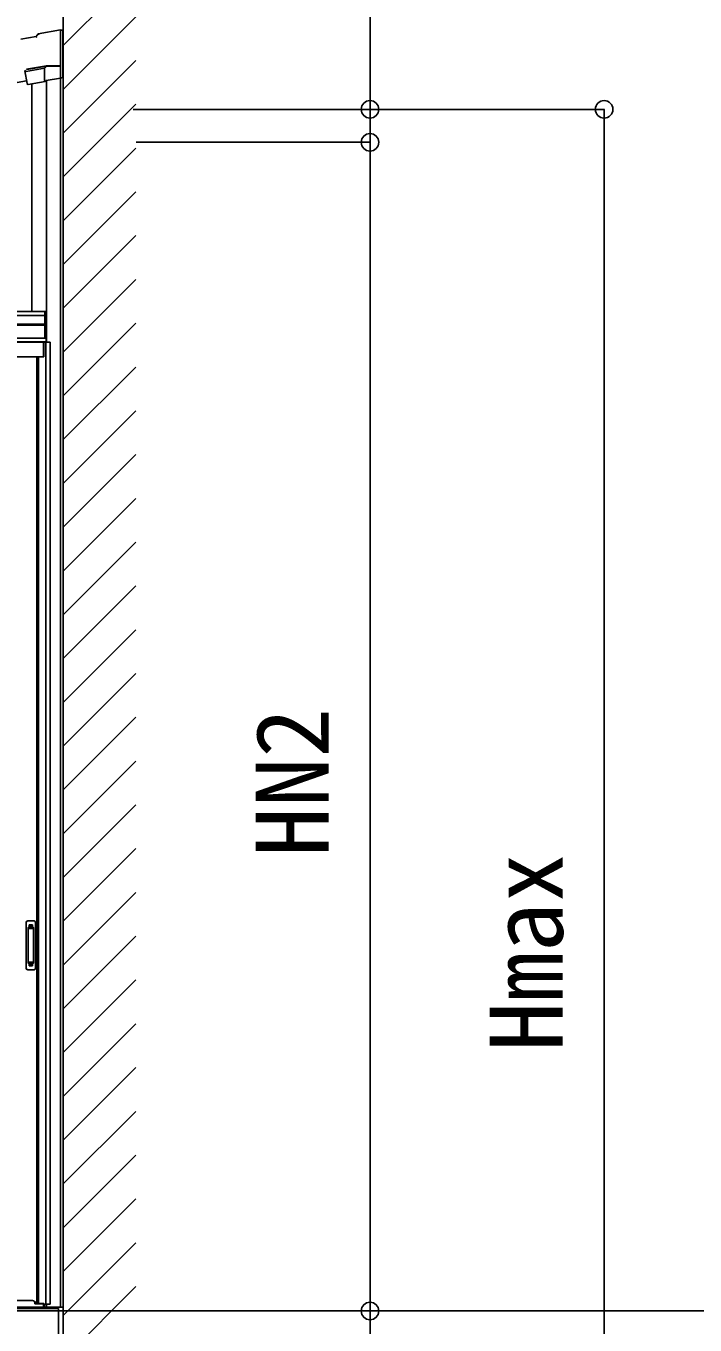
# Model space of a CAD drawing. Units: millimetres, scale not verified. Extents: x -10500 to 10500, y -15600 to 15524.
# Drawn here: x 2110 to 3482, y 10111 to 12775 of the extents above; entities that cross this region are included whole.
import ezdxf
from ezdxf.enums import TextEntityAlignment as Align

# ---------------------------------------------------------------- set-up
doc = ezdxf.new("R2010")
doc.units = ezdxf.units.MM
doc.header["$LTSCALE"] = 80
doc.layers.add('0-5_YKK_A1', color=4, linetype='Continuous')
doc.layers.add('0-6_YKK_D', color=6, linetype='Continuous')
doc.styles.add('ＭＳ ゴシック', font='')
doc.styles.get('ＭＳ ゴシック').set_extended_font_data('MS Gothic')

msp = doc.modelspace()

# ---------------------------------------------------------------- linework, layer by layer
at = {"layer": '0-5_YKK_A1'}
for p, q in [((2186.5, 13554.96), (2186.5, 9439.39)), ((2186.5, 12734.87), (2335.5, 12883.87)), ((2186.5, 12645.06), (2335.5, 12794.06)), ((2134.83, 12759.14), (2180.5, 12767.19)), ((2180.5, 12766.81), (2180.5, 12767.19)), ((2180.5, 12766.18), (2185.5, 12767.06)), ((2180.5, 12766.81), (2180.5, 12764.79)), ((2180.5, 12693.68), (2180.5, 12764.79)), ((2185.5, 12766.69), (2185.5, 12767.06)), ((2099.25, 12747.79), (2130.78, 12753.35)), ((2130.78, 12753.35), (2134.83, 12759.14)), ((2130.99, 12753.01), (2130.78, 12753.35)), ((2132.15, 12751.18), (2130.99, 12753.01)), ((2135.05, 12758.8), (2134.83, 12759.14)), ((2136.21, 12756.98), (2135.05, 12758.8)), ((2147.93, 12688.45), (2110.13, 12681.78)), ((2111.4, 12686.53), (2111.57, 12685.55)), ((2111.57, 12685.55), (2152.04, 12692.68)), ((2151.05, 12692.16), (2149.05, 12689.78)), ((2180.5, 12693.68), (2151.96, 12693.68)), ((2152.04, 12692.68), (2152, 12693.18)), ((2152.04, 12692.68), (2180.5, 12692.68)), ((2180.5, 12693.68), (2180.5, 12693.18)), ((2180.5, 12693.18), (2180.5, 12692.68)), ((2180.5, 12670.45), (2180.5, 12692.68)), ((2186.5, 12555.26), (2335.5, 12704.26)), ((2186.5, 10147.5), (2186.5, 12695.23)), ((879.25, 12445.4), (2111.35, 12662.66)), ((2112.04, 12656.76), (2112.04, 12656.76)), ((2149.46, 12661.33), (2114.35, 12655.14)), ((2122, 12189.5), (2122, 12656.49)), ((2149.46, 12661.33), (2149.81, 12661.75)), ((2151.01, 12663.21), (2149.84, 12661.81)), ((2151.36, 12663.24), (2180.5, 12668.38)), ((2152, 12663.36), (2152, 12126.5)), ((2152, 12663.36), (2152, 12189.5)), ((2180.5, 12670.45), (2180.5, 12668.42)), ((2180.5, 12668.41), (2180.5, 12668.42)), ((2180.5, 10147.5), (2180.5, 12668.37)), ((2186.5, 12465.46), (2335.5, 12614.46)), ((2186.5, 12375.66), (2335.5, 12524.66)), ((2186.5, 12285.85), (2335.5, 12434.85)), ((2186.5, 12196.05), (2335.5, 12345.05)), ((2186.5, 12106.25), (2335.5, 12255.25)), ((-411.23, 12181.5), (2148.5, 12181.5)), ((879.25, 12189.5), (2152, 12189.5)), ((2148.8, 12134.5), (2148.8, 12189.5)), ((2151.7, 12134.5), (2151.7, 12189.5)), ((-440, 12163.41), (2148.5, 12163.41)), ((-440, 12161.5), (2148.5, 12161.5)), ((2186.5, 12016.45), (2335.5, 12165.45)), ((2151.5, 12134.5), (-445.5, 12134.5)), ((2151.5, 12127.5), (-445.5, 12127.5)), ((2151.5, 12134.5), (-442.29, 12134.5)), ((-440, 12134.5), (2148.5, 12134.5)), ((2146, 12126.49), (-440, 12126.49)), ((2146, 12096.5), (2146, 12126.49)), ((2146.5, 12126.5), (2146.5, 12096.5)), ((2150.7, 10153.5), (2150.7, 12126.5)), ((2151.5, 12126.5), (2151.5, 12134.5)), ((2146, 12096.49), (-440, 12096.49)), ((2132.3, 12096.49), (2132.3, 10157.49)), ((2146.5, 12096.5), (2135.5, 12096.5)), ((2186.5, 11926.64), (2335.5, 12075.64)), ((2186.5, 11836.84), (2335.5, 11985.84)), ((2186.5, 11747.04), (2335.5, 11896.04)), ((2186.5, 11657.24), (2335.5, 11806.24)), ((2186.5, 11567.43), (2335.5, 11716.43)), ((2186.5, 11477.63), (2335.5, 11626.63)), ((2186.5, 11387.83), (2335.5, 11536.83)), ((2186.5, 11298.03), (2335.5, 11447.03)), ((2186.5, 11208.22), (2335.5, 11357.22)), ((2186.5, 11118.42), (2335.5, 11267.42)), ((2186.5, 11028.62), (2335.5, 11177.62)), ((2186.5, 10938.82), (2335.5, 11087.82)), ((2186.5, 10849.01), (2335.5, 10998.01)), ((2110.5, 10936.49), (2110.5, 10842.49)), ((2113.5, 10939.49), (2126.5, 10939.49)), ((2114.3, 10925.49), (2114.3, 10853.49)), ((2114.4, 10925.95), (2114.59, 10924.08)), ((2124.7, 10926.49), (2115.3, 10926.49)), ((2124.33, 10924.08), (2115.58, 10924.08)), ((2123.5, 10931.49), (2116.5, 10931.49)), ((2116.5, 10931.48), (2116.5, 10926.99)), ((2123.5, 10929.08), (2116.5, 10929.08)), ((2123.5, 10928.59), (2116.5, 10928.59)), ((2123.5, 10931.48), (2123.5, 10926.99)), ((2125.33, 10924.08), (2125.57, 10925.98)), ((2125.7, 10925.49), (2125.7, 10853.49)), ((2129.5, 10936.49), (2129.5, 10842.49)), ((2114.59, 10923.08), (2114.59, 10855.9)), ((2125.33, 10923.08), (2125.33, 10855.9)), ((2186.5, 10759.21), (2335.5, 10908.21)), ((2114.4, 10853.04), (2114.59, 10854.9)), ((2124.7, 10852.49), (2115.3, 10852.49)), ((2124.33, 10854.9), (2115.58, 10854.9)), ((2116.5, 10847.51), (2116.5, 10851.99)), ((2123.5, 10850.4), (2116.5, 10850.4)), ((2123.5, 10849.9), (2116.5, 10849.9)), ((2123.5, 10847.49), (2116.5, 10847.49)), ((2123.5, 10847.51), (2123.5, 10851.99)), ((2125.57, 10853.01), (2125.33, 10854.9)), ((2113.5, 10839.49), (2126.5, 10839.49)), ((2186.5, 10669.41), (2335.5, 10818.41)), ((2186.5, 10579.6), (2335.5, 10728.6)), ((2186.5, 10489.8), (2335.5, 10638.8)), ((2186.5, 10400), (2335.5, 10549)), ((2186.5, 10310.2), (2335.5, 10459.2)), ((2186.5, 10220.39), (2335.5, 10369.39)), ((2186.5, 10130.59), (2335.5, 10279.59)), ((2186.5, 10040.79), (2335.5, 10189.79)), ((-417.5, 10161), (2123.5, 10161)), ((2135.5, 10157.49), (2128.27, 10157.49)), ((2128.5, 10154.5), (2128.5, 10156)), ((2146, 10154.5), (2128.5, 10154.5)), ((2146.5, 10155.1), (2146.5, 10147.5)), ((2151.5, 10147.5), (2151.5, 10153.5)), ((2152, 10153.5), (2152, 10147.5)), ((7928.31, 10139.5), (-9871.02, 10139.5)), ((2151.5, 10147.5), (-445.5, 10147.5)), ((2151.5, 10147.5), (-445.5, 10147.5)), ((2146.5, 10147.5), (2151.5, 10147.5)), ((2151.5, 10144.5), (2151.5, 10147.5)), ((2151.5, 10144.5), (2151.5, 10147.5)), ((2152, 10147.5), (2186.5, 10147.5))]:
    msp.add_line(p, q, dxfattribs=at)
for points in [[(2185.5, 12669.29), (2185.5, 12766.69), (2180.5, 12765.81)], [(2112.04, 12656.76), (2112.32, 12657.17), (2107.72, 12683.26), (2108.7, 12684.66)], [(2152, 12693.18), (2151.96, 12693.68), (2111.4, 12686.53)], [(2147.93, 12663.92), (2147.93, 12688.45), (2149.05, 12689.78)], [(2180.5, 12668.41), (2185.5, 12669.29), (2185.5, 12669.25), (2180.5, 12668.37), (2180.5, 12668.38)], [(2159.5, 10153.5), (2159.5, 12126.5), (2146.5, 12126.5)], [(2135.5, 12096.5), (2135.5, 10155.1), (2146.5, 10155.1)], [(2146, 10155.1), (2146, 10147.5), (-440, 10147.5)], [(2147.6, 10147.5), (2147.6, 10153.5), (2159.5, 10153.5)], [(-829.91, 10144.5), (2176.5, 10144.5), (2176.5, 10002.5)]]:
    msp.add_lwpolyline(points, dxfattribs=at)
msp.add_lwpolyline([(2148.5, 12189.5), (2152, 12189.5), (2152, 12134.5), (2148.5, 12134.5)], close=True, dxfattribs=at)
for centre, radius, start, end in [((2113.5, 10936.49), 3, 90, 180), ((2115.3, 10925.49), 1, 90, 180), ((2115.59, 10923.08), 1, 90, 180), ((2124.33, 10923.08), 1, 0, 90), ((2124.69, 10925.49), 1, 0, 90), ((2126.5, 10936.49), 3, 0, 90), ((2115.3, 10853.49), 1, 180, 270), ((2115.59, 10855.9), 1, 180, 270), ((2124.33, 10855.9), 1, 270, 0), ((2124.69, 10853.49), 1, 270, 0), ((2113.5, 10842.49), 3, 180, 270), ((2126.5, 10842.49), 3, 270, 0), ((2123.5, 10156), 5, 0, 90)]:
    msp.add_arc(centre, radius, start, end, dxfattribs=at)
for centre, major_axis, ratio, start_param, end_param in [((2109.79, 12683.76), (1.15, 1.64), 0.99628, 3.8677678, 3.9251274), ((2114.01, 12657.11), (1.15, 1.64), 0.99628, 2.358058, 3.9251274), ((2149.93, 12663.93), (1.29, 1.54), 0.995504, 2.271148, 2.5023276), ((2149.81, 12663.78), (-1.01, 1.75), 0.909365, 1.2511638, 2.5889153), ((2149.81, 12663.78), (0, 2.03), 0.060227, 3.2133382, 3.3852965), ((2151.02, 12665.22), (1.29, 1.54), 0.995504, 3.8400791, 4.0120374)]:
    msp.add_ellipse(centre, major_axis=major_axis, ratio=ratio, start_param=start_param, end_param=end_param, dxfattribs=at)
at = {"layer": '0-6_YKK_D'}
for p, q in [((2815.5, 12604.04), (2815.5, 13302.11)), ((2330.12, 12604.04), (3296.5, 12604.04)), ((2330.2, 12604.04), (2816.5, 12604.04)), ((2815.5, 12536.54), (2815.5, 12604.04)), ((3295.5, 9439.39), (3295.5, 12604.04)), ((2336.2, 12536.54), (2816.5, 12536.54)), ((2336.2, 12536.54), (2816.5, 12536.54)), ((2815.5, 10139.5), (2815.5, 12536.54)), ((2815.5, 12536.54), (2815.5, 12464.54))]:
    msp.add_line(p, q, dxfattribs=at)
msp.add_lwpolyline([(2815.5, 10139.5), (2815.5, 9439.5), (2815.5, 7645.07)], dxfattribs=at)
for centre in [(2815.5, 12604.04), (3295.5, 12604.04), (2815.5, 12536.54), (2815.5, 12536.54), (2815.5, 10139.5), (2815.5, 10139.5)]:
    msp.add_circle(centre, 18, dxfattribs=at)

# ---------------------------------------------------------------- texts
at = {"layer": '0-6_YKK_D', "style": 'ＭＳ ゴシック'}
for s, p in [('HN2', (2775.5, 11070.85)), ('Hmax', (3255.5, 10671.67))]:
    msp.add_text(s, height=149.6, rotation=90, dxfattribs=at).set_placement(p, align=Align.BOTTOM_LEFT)

doc.saveas('drawing.dxf')
